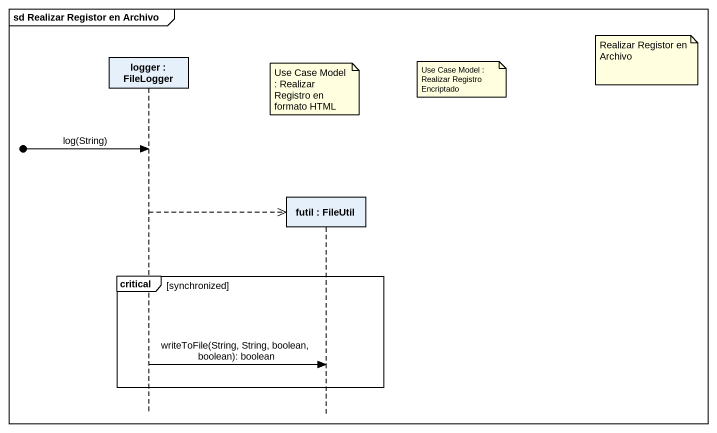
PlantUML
@startuml
mainframe sd Realizar Registor en Archivo
hide footbox
participant "logger : FileLogger" as logger
participant "futil : FileUtil" as futil

note right of futil : Realizar Registor en Archivo
note right of futil : Use Case Model : Realizar Registro Encriptado
note over futil : Use Case Model : Realizar Registro en formato HTML
[o-> logger : log(String)
logger -->> futil **
critical synchronized
  logger -> futil : writeToFile(String, String, boolean, boolean): boolean
end
@enduml
